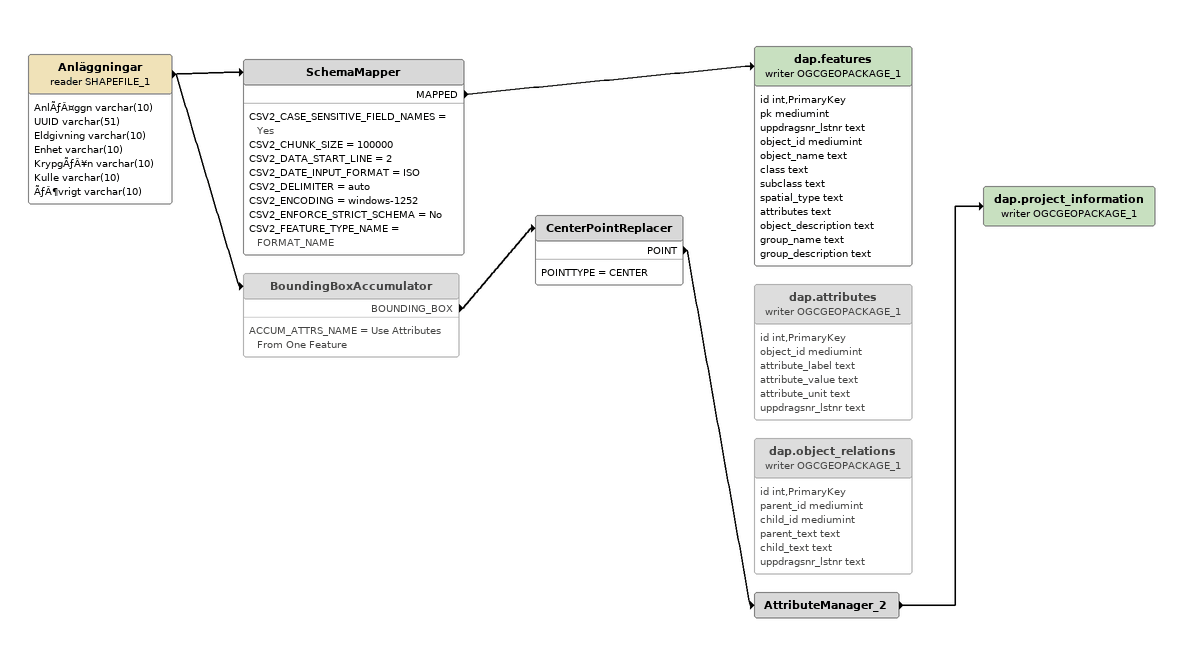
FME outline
Anläggningar (reader SHAPEFILE_1)
    attributes: AnlÃƒÂ¤ggn varchar(10), UUID varchar(51), Eldgivning varchar(10), Enhet varchar(10), KrypgÃƒÂ¥n varchar(10), Kulle varchar(10), ÃƒÂ¶vrigt varchar(10)
    -> SchemaMapper
    -> BoundingBoxAccumulator
SchemaMapper
    CSV2_CASE_SENSITIVE_FIELD_NAMES = Yes
    CSV2_CHUNK_SIZE = 100000
    CSV2_DATA_START_LINE = 2
    CSV2_DATE_INPUT_FORMAT = ISO
    CSV2_DELIMITER = auto
    CSV2_ENCODING = windows-1252
    CSV2_ENFORCE_STRICT_SCHEMA = No
    CSV2_FEATURE_TYPE_NAME = FORMAT_NAME
    MAPPED -> dap.features (writer OGCGEOPACKAGE_1)
dap.features (writer OGCGEOPACKAGE_1)
    attributes: id int,PrimaryKey, pk mediumint, uppdragsnr_lstnr text, object_id mediumint, object_name text, class text, subclass text, spatial_type text, attributes text, object_description text, group_name text, group_description text
BoundingBoxAccumulator [off]
    ACCUM_ATTRS_NAME = Use Attributes From One Feature
    BOUNDING_BOX -> CenterPointReplacer
CenterPointReplacer
    POINTTYPE = CENTER
    POINT -> AttributeManager_2
AttributeManager_2
    -> dap.project_information (writer OGCGEOPACKAGE_1)
dap.project_information (writer OGCGEOPACKAGE_1)
dap.attributes (writer OGCGEOPACKAGE_1) [off]
    attributes: id int,PrimaryKey, object_id mediumint, attribute_label text, attribute_value text, attribute_unit text, uppdragsnr_lstnr text
dap.object_relations (writer OGCGEOPACKAGE_1) [off]
    attributes: id int,PrimaryKey, parent_id mediumint, child_id mediumint, parent_text text, child_text text, uppdragsnr_lstnr text
